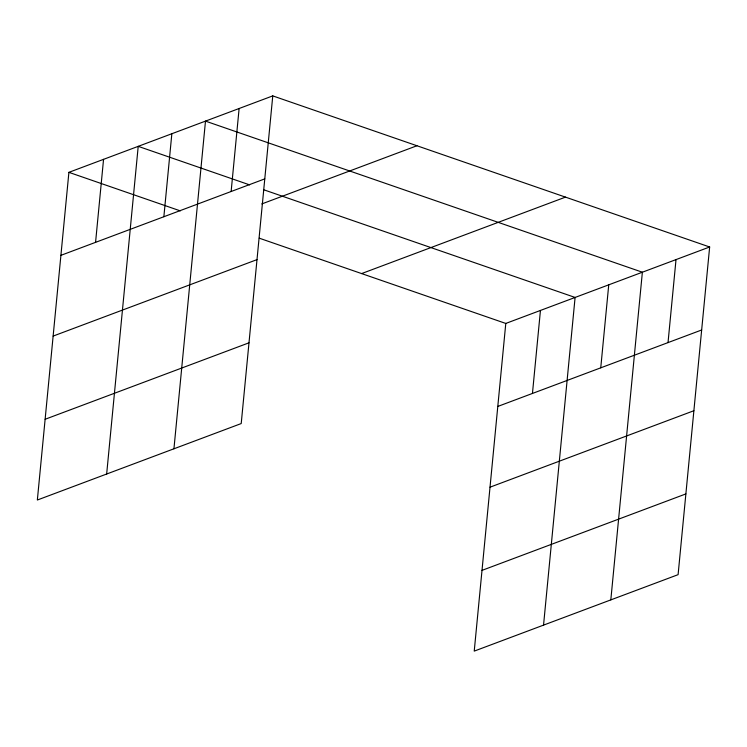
<?xml version="1.0" encoding="UTF-8"?>
<svg xmlns="http://www.w3.org/2000/svg" width="747" height="747" viewBox="0 0 747 747"><rect width="100%" height="100%" fill="white"/><g stroke="black" fill="none" stroke-linecap="round" stroke-linejoin="round"><path stroke-width="1.12" d="M272.767 95.887L68.901 172.342L37.35 500.014L241.216 423.558L272.767 95.887L709.65 246.986L678.099 574.658L474.233 651.113L505.784 323.442L709.65 246.986M95.569 242.345L103.553 159.344M106.662 474.018L138.214 146.347L249.619 184.882M163.864 216.733L171.847 133.732M173.939 448.788L205.49 121.117L642.373 272.216L610.822 599.888M231.131 191.503L239.124 108.502M532.452 393.445L540.445 310.444M543.545 625.118L575.097 297.446L263.822 189.794M600.747 367.832L608.74 284.831M668.023 342.602L676.016 259.601M60.909 255.343L264.774 178.888M261.805 203.931L416.938 145.749M53.13 336.085L256.996 259.629M361.613 273.579L565.479 197.124M45.128 419.272L248.984 342.817M497.791 406.443L701.657 329.987M490.023 487.184L693.888 410.729M482.011 570.372L685.877 493.916M68.901 172.342L180.307 210.878M259.284 238.19L505.784 323.442"/></g></svg>
